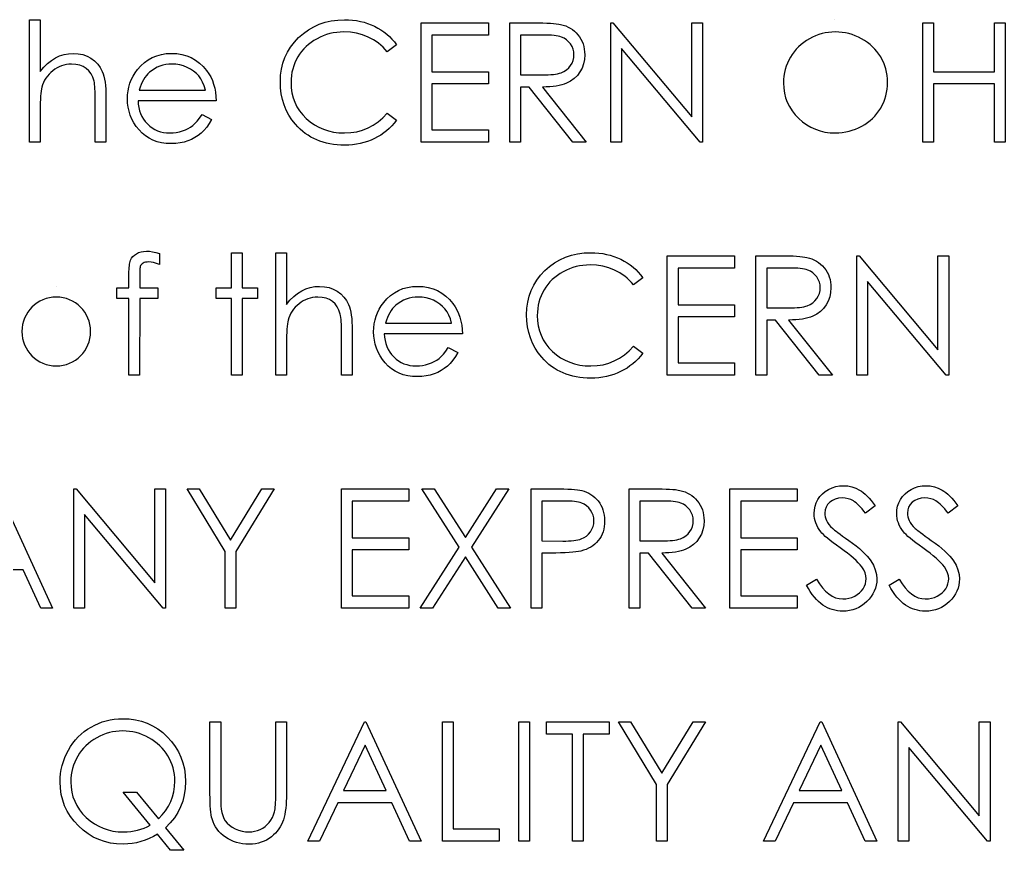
# Model space of a CAD drawing. Header units: millimetres. Extents: x -53 to 240, y 0 to 133.
# Drawn here: x 110.25 to 139.17, y 101.72 to 126.08 of the extents above; entities that cross this region are included whole.
import ezdxf

# ---------------------------------------------------------------- set-up
doc = ezdxf.new("R2010")
doc.units = ezdxf.units.MM

msp = doc.modelspace()

# ---------------------------------------------------------------- linework, layer by layer
at = {"color": 7, "linetype": 'Continuous'}
for p, q in [((134.165, 126.081), (134.165, 126.081)), ((111.327, 118.26), (111.327, 118.26))]:
    msp.add_line(p, q, dxfattribs=at)
at = {"color": 7, "linetype": 'Continuous', "flags": 128}
for points in [[(110.54, 126.081), (110.854, 126.081), (110.854, 126.081), (110.854, 124.566), (110.854, 124.566), (110.958, 124.69), (111.067, 124.797), (111.181, 124.888), (111.3, 124.962), (111.424, 125.019), (111.554, 125.061), (111.688, 125.085), (111.827, 125.094), (111.827, 125.094), (111.969, 125.084), (112.102, 125.058), (112.227, 125.012), (112.343, 124.949), (112.449, 124.871), (112.54, 124.78), (112.615, 124.676), (112.676, 124.561), (112.702, 124.495), (112.723, 124.421), (112.742, 124.339), (112.757, 124.248), (112.768, 124.148), (112.777, 124.04), (112.782, 123.923), (112.784, 123.797), (112.784, 123.797), (112.784, 122.491), (112.784, 122.491), (112.47, 122.491), (112.47, 122.491), (112.47, 123.694), (112.47, 123.694), (112.469, 123.799), (112.468, 123.894), (112.465, 123.98), (112.46, 124.058), (112.456, 124.126), (112.449, 124.185), (112.442, 124.235), (112.433, 124.276), (112.433, 124.276), (112.395, 124.394), (112.345, 124.496), (112.282, 124.582), (112.205, 124.653), (112.116, 124.709), (112.015, 124.748), (111.9, 124.772), (111.772, 124.779), (111.772, 124.779), (111.696, 124.777), (111.623, 124.768), (111.55, 124.752), (111.481, 124.731), (111.413, 124.703), (111.348, 124.67), (111.284, 124.63), (111.222, 124.585), (111.164, 124.534), (111.112, 124.481), (111.064, 124.425), (111.021, 124.366), (110.984, 124.305), (110.952, 124.24), (110.924, 124.172), (110.903, 124.102), (110.903, 124.102), (110.891, 124.051), (110.882, 123.99), (110.873, 123.919), (110.866, 123.838), (110.861, 123.747), (110.857, 123.646), (110.855, 123.536), (110.854, 123.416), (110.854, 123.416), (110.854, 122.491), (110.854, 122.491), (110.54, 122.491), (110.54, 122.491), (110.54, 126.081)], [(121.309, 125.349), (121.035, 125.138), (121.035, 125.138), (120.975, 125.208), (120.913, 125.273), (120.847, 125.334), (120.779, 125.391), (120.708, 125.443), (120.634, 125.49), (120.557, 125.534), (120.477, 125.573), (120.31, 125.638), (120.136, 125.685), (119.953, 125.713), (119.763, 125.722), (119.763, 125.722), (119.658, 125.719), (119.554, 125.709), (119.452, 125.694), (119.353, 125.672), (119.255, 125.644), (119.16, 125.61), (119.066, 125.57), (118.975, 125.523), (118.886, 125.471), (118.804, 125.415), (118.726, 125.355), (118.653, 125.291), (118.585, 125.222), (118.522, 125.149), (118.465, 125.071), (118.412, 124.99), (118.365, 124.905), (118.325, 124.817), (118.291, 124.728), (118.263, 124.634), (118.241, 124.539), (118.226, 124.441), (118.216, 124.341), (118.213, 124.237), (118.213, 124.237), (118.22, 124.083), (118.241, 123.935), (118.276, 123.793), (118.325, 123.658), (118.387, 123.529), (118.464, 123.407), (118.555, 123.292), (118.659, 123.183), (118.774, 123.084), (118.897, 122.998), (119.027, 122.926), (119.163, 122.866), (119.308, 122.82), (119.459, 122.787), (119.618, 122.767), (119.784, 122.76), (119.784, 122.76), (119.967, 122.769), (120.143, 122.797), (120.31, 122.842), (120.471, 122.906), (120.623, 122.988), (120.768, 123.088), (120.905, 123.207), (121.035, 123.344), (121.035, 123.344), (121.309, 123.135), (121.309, 123.135), (121.242, 123.05), (121.171, 122.97), (121.096, 122.895), (121.016, 122.825), (120.933, 122.759), (120.845, 122.698), (120.753, 122.643), (120.658, 122.593), (120.559, 122.548), (120.457, 122.509), (120.353, 122.476), (120.245, 122.449), (120.135, 122.428), (120.021, 122.413), (119.906, 122.404), (119.787, 122.401), (119.787, 122.401), (119.674, 122.403), (119.564, 122.411), (119.457, 122.423), (119.353, 122.44), (119.252, 122.461), (119.155, 122.487), (119.06, 122.518), (118.968, 122.554), (118.879, 122.595), (118.794, 122.64), (118.711, 122.691), (118.631, 122.745), (118.555, 122.805), (118.481, 122.87), (118.41, 122.939), (118.343, 123.013), (118.343, 123.013), (118.239, 123.146), (118.149, 123.285), (118.072, 123.431), (118.01, 123.584), (117.961, 123.743), (117.927, 123.909), (117.906, 124.082), (117.899, 124.261), (117.899, 124.261), (117.908, 124.45), (117.933, 124.631), (117.975, 124.804), (118.034, 124.969), (118.109, 125.127), (118.201, 125.278), (118.31, 125.42), (118.436, 125.556), (118.575, 125.679), (118.722, 125.786), (118.877, 125.875), (119.041, 125.95), (119.214, 126.007), (119.395, 126.048), (119.585, 126.072), (119.782, 126.081), (119.782, 126.081), (119.903, 126.078), (120.021, 126.069), (120.135, 126.053), (120.246, 126.032), (120.355, 126.006), (120.461, 125.972), (120.564, 125.933), (120.664, 125.888), (120.76, 125.837), (120.852, 125.782), (120.939, 125.722), (121.022, 125.657), (121.1, 125.587), (121.175, 125.513), (121.244, 125.433), (121.309, 125.349)], [(122.027, 125.991), (124.002, 125.991), (124.002, 125.991), (124.002, 125.632), (124.002, 125.632), (122.341, 125.632), (122.341, 125.632), (122.341, 124.555), (122.341, 124.555), (124.002, 124.555), (124.002, 124.555), (124.002, 124.196), (124.002, 124.196), (122.341, 124.196), (122.341, 124.196), (122.341, 122.85), (122.341, 122.85), (124.002, 122.85), (124.002, 122.85), (124.002, 122.491), (124.002, 122.491), (122.027, 122.491), (122.027, 122.491), (122.027, 125.991)], [(124.63, 125.991), (125.33, 125.991), (125.33, 125.991), (125.471, 125.99), (125.6, 125.988), (125.716, 125.984), (125.821, 125.979), (125.914, 125.972), (125.996, 125.964), (126.066, 125.955), (126.123, 125.943), (126.123, 125.943), (126.2, 125.923), (126.273, 125.897), (126.342, 125.866), (126.407, 125.83), (126.469, 125.789), (126.527, 125.743), (126.582, 125.692), (126.632, 125.635), (126.679, 125.575), (126.719, 125.51), (126.752, 125.443), (126.78, 125.372), (126.801, 125.298), (126.817, 125.22), (126.826, 125.139), (126.829, 125.055), (126.829, 125.055), (126.82, 124.915), (126.794, 124.785), (126.751, 124.663), (126.69, 124.549), (126.614, 124.447), (126.523, 124.358), (126.416, 124.282), (126.296, 124.22), (126.228, 124.194), (126.156, 124.171), (126.076, 124.152), (125.991, 124.136), (125.899, 124.123), (125.801, 124.114), (125.698, 124.108), (125.588, 124.106), (125.588, 124.106), (126.873, 122.491), (126.873, 122.491), (126.485, 122.491), (126.485, 122.491), (125.199, 124.106), (125.199, 124.106), (124.944, 124.106), (124.944, 124.106), (124.944, 122.491), (124.944, 122.491), (124.63, 122.491), (124.63, 122.491), (124.63, 125.991)], [(127.591, 122.491), (127.591, 125.991), (127.591, 125.991), (127.657, 125.991), (127.657, 125.991), (129.97, 123.236), (129.97, 123.236), (129.97, 125.991), (129.97, 125.991), (130.284, 125.991), (130.284, 125.991), (130.284, 122.491), (130.284, 122.491), (130.212, 122.491), (130.212, 122.491), (127.906, 125.239), (127.906, 125.239), (127.906, 122.491), (127.906, 122.491), (127.591, 122.491)], [(136.745, 125.991), (137.059, 125.991), (137.059, 125.991), (137.059, 124.555), (137.059, 124.555), (138.854, 124.555), (138.854, 124.555), (138.854, 125.991), (138.854, 125.991), (139.168, 125.991), (139.168, 125.991), (139.168, 122.491), (139.168, 122.491), (138.854, 122.491), (138.854, 122.491), (138.854, 124.196), (138.854, 124.196), (137.059, 124.196), (137.059, 124.196), (137.059, 122.491), (137.059, 122.491), (136.745, 122.491), (136.745, 122.491), (136.745, 125.991)], [(124.944, 125.632), (124.944, 124.465), (124.944, 124.465), (125.585, 124.46), (125.585, 124.46), (125.675, 124.461), (125.759, 124.465), (125.836, 124.47), (125.909, 124.477), (125.975, 124.486), (126.034, 124.497), (126.088, 124.51), (126.136, 124.526), (126.22, 124.563), (126.295, 124.61), (126.36, 124.668), (126.414, 124.735), (126.458, 124.809), (126.489, 124.887), (126.508, 124.969), (126.514, 125.056), (126.514, 125.056), (126.508, 125.14), (126.489, 125.22), (126.457, 125.297), (126.413, 125.369), (126.358, 125.435), (126.296, 125.49), (126.226, 125.536), (126.147, 125.571), (126.102, 125.585), (126.051, 125.598), (125.993, 125.608), (125.928, 125.617), (125.856, 125.624), (125.778, 125.628), (125.692, 125.631), (125.6, 125.632), (125.6, 125.632), (124.944, 125.632)], [(134.181, 125.722), (134.081, 125.719), (133.983, 125.709), (133.886, 125.694), (133.791, 125.672), (133.697, 125.643), (133.604, 125.609), (133.512, 125.568), (133.422, 125.521), (133.335, 125.469), (133.253, 125.413), (133.176, 125.352), (133.104, 125.286), (133.036, 125.217), (132.973, 125.143), (132.916, 125.065), (132.863, 124.982), (132.816, 124.897), (132.775, 124.808), (132.74, 124.717), (132.712, 124.624), (132.69, 124.528), (132.675, 124.43), (132.665, 124.33), (132.662, 124.227), (132.662, 124.227), (132.669, 124.076), (132.69, 123.93), (132.724, 123.792), (132.773, 123.658), (132.836, 123.531), (132.912, 123.409), (133.003, 123.294), (133.107, 123.185), (133.221, 123.086), (133.341, 122.999), (133.467, 122.926), (133.598, 122.867), (133.735, 122.82), (133.878, 122.787), (134.026, 122.767), (134.181, 122.76), (134.181, 122.76), (134.284, 122.763), (134.386, 122.772), (134.486, 122.788), (134.584, 122.809), (134.68, 122.837), (134.774, 122.87), (134.866, 122.91), (134.957, 122.955), (135.044, 123.006), (135.126, 123.062), (135.202, 123.122), (135.274, 123.186), (135.342, 123.255), (135.404, 123.329), (135.461, 123.407), (135.513, 123.489), (135.56, 123.576), (135.601, 123.664), (135.635, 123.754), (135.663, 123.848), (135.685, 123.943), (135.701, 124.04), (135.71, 124.141), (135.713, 124.243), (135.713, 124.243), (135.71, 124.345), (135.701, 124.444), (135.685, 124.541), (135.663, 124.636), (135.635, 124.728), (135.601, 124.817), (135.56, 124.904), (135.513, 124.988), (135.461, 125.07), (135.403, 125.147), (135.34, 125.22), (135.273, 125.288), (135.2, 125.353), (135.121, 125.413), (135.039, 125.469), (134.95, 125.521), (134.859, 125.568), (134.766, 125.609), (134.672, 125.643), (134.577, 125.672), (134.479, 125.694), (134.381, 125.709), (134.282, 125.719), (134.181, 125.722)], [(115.601, 123.299), (115.88, 123.152), (115.88, 123.152), (115.811, 123.035), (115.738, 122.93), (115.659, 122.836), (115.575, 122.755), (115.486, 122.684), (115.392, 122.622), (115.292, 122.569), (115.186, 122.525), (115.075, 122.49), (114.956, 122.466), (114.831, 122.451), (114.698, 122.446), (114.698, 122.446), (114.551, 122.452), (114.412, 122.471), (114.282, 122.503), (114.159, 122.547), (114.046, 122.604), (113.94, 122.673), (113.842, 122.755), (113.753, 122.85), (113.673, 122.952), (113.603, 123.058), (113.545, 123.168), (113.497, 123.28), (113.46, 123.396), (113.433, 123.515), (113.418, 123.637), (113.412, 123.763), (113.412, 123.763), (113.417, 123.881), (113.43, 123.996), (113.453, 124.107), (113.486, 124.216), (113.527, 124.321), (113.577, 124.423), (113.638, 124.521), (113.706, 124.617), (113.706, 124.617), (113.804, 124.728), (113.909, 124.826), (114.022, 124.907), (114.143, 124.974), (114.272, 125.026), (114.409, 125.064), (114.553, 125.086), (114.706, 125.094), (114.706, 125.094), (114.863, 125.086), (115.013, 125.062), (115.154, 125.023), (115.286, 124.968), (115.411, 124.897), (115.527, 124.81), (115.636, 124.708), (115.736, 124.59), (115.736, 124.59), (115.801, 124.498), (115.856, 124.402), (115.904, 124.298), (115.942, 124.19), (115.973, 124.077), (115.996, 123.958), (116.009, 123.833), (116.014, 123.703), (116.014, 123.703), (113.726, 123.703), (113.726, 123.703), (113.732, 123.602), (113.746, 123.505), (113.769, 123.413), (113.8, 123.326), (113.838, 123.244), (113.884, 123.166), (113.938, 123.093), (114.001, 123.025), (114.07, 122.963), (114.142, 122.909), (114.218, 122.863), (114.299, 122.826), (114.383, 122.797), (114.471, 122.777), (114.563, 122.764), (114.659, 122.76), (114.659, 122.76), (114.753, 122.764), (114.845, 122.775), (114.936, 122.794), (115.026, 122.82), (115.112, 122.852), (115.191, 122.89), (115.264, 122.932), (115.329, 122.979), (115.393, 123.036), (115.46, 123.109), (115.529, 123.196), (115.601, 123.299)], [(115.7, 124.017), (115.663, 124.141), (115.618, 124.251), (115.565, 124.349), (115.505, 124.433), (115.436, 124.507), (115.356, 124.574), (115.266, 124.633), (115.166, 124.684), (115.06, 124.726), (114.949, 124.756), (114.837, 124.774), (114.722, 124.779), (114.722, 124.779), (114.628, 124.776), (114.537, 124.765), (114.45, 124.746), (114.366, 124.72), (114.285, 124.685), (114.208, 124.645), (114.134, 124.596), (114.063, 124.54), (114.063, 124.54), (114.014, 124.493), (113.969, 124.441), (113.926, 124.385), (113.887, 124.322), (113.85, 124.254), (113.816, 124.18), (113.786, 124.101), (113.759, 124.017), (113.759, 124.017), (115.7, 124.017)], [(114.354, 119.226), (114.354, 118.9), (114.354, 118.9), (114.264, 118.934), (114.182, 118.959), (114.105, 118.973), (114.036, 118.978), (114.036, 118.978), (113.989, 118.975), (113.945, 118.968), (113.907, 118.956), (113.872, 118.938), (113.842, 118.917), (113.819, 118.895), (113.801, 118.872), (113.79, 118.846), (113.786, 118.831), (113.783, 118.81), (113.779, 118.783), (113.777, 118.752), (113.775, 118.714), (113.774, 118.672), (113.773, 118.623), (113.773, 118.57), (113.773, 118.57), (113.773, 118.215), (113.773, 118.215), (114.309, 118.215), (114.309, 118.215), (114.309, 117.901), (114.309, 117.901), (113.772, 117.901), (113.772, 117.901), (113.771, 115.658), (113.771, 115.658), (113.457, 115.658), (113.457, 115.658), (113.457, 117.901), (113.457, 117.901), (113.098, 117.901), (113.098, 117.901), (113.098, 118.215), (113.098, 118.215), (113.457, 118.215), (113.457, 118.215), (113.457, 118.624), (113.457, 118.624), (113.457, 118.692), (113.46, 118.754), (113.464, 118.812), (113.469, 118.865), (113.476, 118.912), (113.486, 118.955), (113.495, 118.993), (113.507, 119.025), (113.537, 119.083), (113.575, 119.134), (113.622, 119.179), (113.678, 119.219), (113.742, 119.251), (113.812, 119.274), (113.889, 119.287), (113.971, 119.292), (113.971, 119.292), (114.056, 119.288), (114.147, 119.276), (114.247, 119.255), (114.354, 119.226)], [(116.463, 119.247), (116.777, 119.247), (116.777, 119.247), (116.777, 118.215), (116.777, 118.215), (117.226, 118.215), (117.226, 118.215), (117.226, 117.901), (117.226, 117.901), (116.777, 117.901), (116.777, 117.901), (116.777, 115.658), (116.777, 115.658), (116.463, 115.658), (116.463, 115.658), (116.463, 117.901), (116.463, 117.901), (116.014, 117.901), (116.014, 117.901), (116.014, 118.215), (116.014, 118.215), (116.463, 118.215), (116.463, 118.215), (116.463, 119.247)], [(117.764, 119.247), (118.079, 119.247), (118.079, 119.247), (118.079, 117.732), (118.079, 117.732), (118.182, 117.856), (118.292, 117.964), (118.405, 118.055), (118.525, 118.128), (118.649, 118.186), (118.778, 118.227), (118.912, 118.252), (119.052, 118.26), (119.052, 118.26), (119.193, 118.251), (119.327, 118.224), (119.451, 118.179), (119.568, 118.116), (119.673, 118.037), (119.764, 117.947), (119.84, 117.843), (119.901, 117.727), (119.926, 117.662), (119.948, 117.588), (119.966, 117.506), (119.981, 117.415), (119.993, 117.314), (120.001, 117.206), (120.007, 117.089), (120.008, 116.964), (120.008, 116.964), (120.008, 115.658), (120.008, 115.658), (119.694, 115.658), (119.694, 115.658), (119.694, 116.861), (119.694, 116.861), (119.693, 116.965), (119.692, 117.061), (119.689, 117.147), (119.685, 117.225), (119.68, 117.293), (119.674, 117.352), (119.666, 117.402), (119.658, 117.443), (119.658, 117.443), (119.62, 117.56), (119.569, 117.663), (119.506, 117.749), (119.43, 117.82), (119.341, 117.875), (119.239, 117.915), (119.124, 117.938), (118.996, 117.946), (118.996, 117.946), (118.921, 117.943), (118.847, 117.934), (118.775, 117.919), (118.705, 117.898), (118.637, 117.87), (118.572, 117.837), (118.508, 117.797), (118.447, 117.751), (118.388, 117.701), (118.336, 117.648), (118.288, 117.592), (118.245, 117.533), (118.208, 117.471), (118.176, 117.407), (118.149, 117.339), (118.127, 117.269), (118.127, 117.269), (118.116, 117.218), (118.106, 117.157), (118.098, 117.086), (118.091, 117.004), (118.086, 116.914), (118.081, 116.813), (118.079, 116.703), (118.079, 116.582), (118.079, 116.582), (118.079, 115.658), (118.079, 115.658), (117.764, 115.658), (117.764, 115.658), (117.764, 119.247)], [(128.534, 118.515), (128.259, 118.305), (128.259, 118.305), (128.199, 118.374), (128.137, 118.44), (128.072, 118.501), (128.004, 118.557), (127.932, 118.609), (127.859, 118.657), (127.781, 118.701), (127.701, 118.74), (127.535, 118.805), (127.36, 118.851), (127.178, 118.879), (126.987, 118.888), (126.987, 118.888), (126.882, 118.886), (126.778, 118.876), (126.676, 118.86), (126.578, 118.839), (126.479, 118.811), (126.384, 118.777), (126.291, 118.736), (126.199, 118.69), (126.111, 118.638), (126.028, 118.582), (125.95, 118.522), (125.877, 118.457), (125.809, 118.389), (125.747, 118.316), (125.689, 118.238), (125.637, 118.156), (125.59, 118.072), (125.55, 117.984), (125.515, 117.894), (125.487, 117.801), (125.466, 117.706), (125.45, 117.608), (125.44, 117.507), (125.438, 117.404), (125.438, 117.404), (125.445, 117.249), (125.466, 117.101), (125.5, 116.96), (125.549, 116.825), (125.611, 116.696), (125.689, 116.574), (125.779, 116.458), (125.883, 116.35), (125.998, 116.251), (126.121, 116.165), (126.251, 116.092), (126.388, 116.033), (126.532, 115.986), (126.683, 115.954), (126.843, 115.933), (127.009, 115.927), (127.009, 115.927), (127.192, 115.936), (127.367, 115.963), (127.535, 116.009), (127.695, 116.073), (127.847, 116.155), (127.992, 116.255), (128.129, 116.373), (128.259, 116.51), (128.259, 116.51), (128.534, 116.302), (128.534, 116.302), (128.466, 116.217), (128.395, 116.137), (128.32, 116.061), (128.241, 115.991), (128.157, 115.925), (128.07, 115.865), (127.978, 115.81), (127.882, 115.759), (127.784, 115.714), (127.682, 115.676), (127.577, 115.643), (127.469, 115.616), (127.359, 115.595), (127.246, 115.58), (127.13, 115.571), (127.011, 115.568), (127.011, 115.568), (126.898, 115.57), (126.788, 115.578), (126.681, 115.59), (126.578, 115.606), (126.477, 115.627), (126.379, 115.654), (126.285, 115.685), (126.193, 115.721), (126.104, 115.761), (126.018, 115.807), (125.935, 115.857), (125.855, 115.912), (125.779, 115.972), (125.705, 116.036), (125.635, 116.106), (125.567, 116.18), (125.567, 116.18), (125.464, 116.312), (125.373, 116.452), (125.297, 116.598), (125.234, 116.751), (125.186, 116.91), (125.152, 117.076), (125.13, 117.248), (125.123, 117.428), (125.123, 117.428), (125.132, 117.617), (125.157, 117.797), (125.199, 117.971), (125.258, 118.136), (125.333, 118.294), (125.426, 118.445), (125.534, 118.587), (125.661, 118.722), (125.799, 118.846), (125.946, 118.952), (126.102, 119.042), (126.266, 119.116), (126.438, 119.174), (126.619, 119.214), (126.809, 119.239), (127.007, 119.247), (127.007, 119.247), (127.127, 119.245), (127.245, 119.235), (127.359, 119.22), (127.471, 119.199), (127.579, 119.172), (127.685, 119.139), (127.788, 119.099), (127.888, 119.055), (127.984, 119.004), (128.076, 118.949), (128.164, 118.888), (128.246, 118.824), (128.325, 118.754), (128.399, 118.679), (128.469, 118.6), (128.534, 118.515)], [(129.252, 119.158), (131.226, 119.158), (131.226, 119.158), (131.226, 118.799), (131.226, 118.799), (129.566, 118.799), (129.566, 118.799), (129.566, 117.722), (129.566, 117.722), (131.226, 117.722), (131.226, 117.722), (131.226, 117.363), (131.226, 117.363), (129.566, 117.363), (129.566, 117.363), (129.566, 116.017), (129.566, 116.017), (131.226, 116.017), (131.226, 116.017), (131.226, 115.658), (131.226, 115.658), (129.252, 115.658), (129.252, 115.658), (129.252, 119.158)], [(131.854, 119.158), (132.555, 119.158), (132.555, 119.158), (132.695, 119.157), (132.824, 119.155), (132.94, 119.151), (133.045, 119.146), (133.139, 119.139), (133.22, 119.131), (133.29, 119.121), (133.348, 119.11), (133.348, 119.11), (133.424, 119.09), (133.497, 119.064), (133.566, 119.033), (133.632, 118.997), (133.693, 118.956), (133.751, 118.909), (133.806, 118.858), (133.857, 118.801), (133.903, 118.741), (133.943, 118.677), (133.977, 118.609), (134.004, 118.539), (134.026, 118.464), (134.041, 118.387), (134.05, 118.306), (134.053, 118.222), (134.053, 118.222), (134.045, 118.082), (134.019, 117.952), (133.975, 117.83), (133.915, 117.716), (133.838, 117.614), (133.747, 117.525), (133.641, 117.449), (133.52, 117.387), (133.453, 117.361), (133.38, 117.338), (133.301, 117.319), (133.215, 117.302), (133.123, 117.29), (133.026, 117.281), (132.922, 117.275), (132.812, 117.273), (132.812, 117.273), (134.098, 115.658), (134.098, 115.658), (133.709, 115.658), (133.709, 115.658), (132.424, 117.273), (132.424, 117.273), (132.168, 117.273), (132.168, 117.273), (132.168, 115.658), (132.168, 115.658), (131.854, 115.658), (131.854, 115.658), (131.854, 119.158)], [(134.816, 115.658), (134.816, 119.158), (134.816, 119.158), (134.882, 119.158), (134.882, 119.158), (137.194, 116.403), (137.194, 116.403), (137.194, 119.158), (137.194, 119.158), (137.508, 119.158), (137.508, 119.158), (137.508, 115.658), (137.508, 115.658), (137.437, 115.658), (137.437, 115.658), (135.13, 118.406), (135.13, 118.406), (135.13, 115.658), (135.13, 115.658), (134.816, 115.658)], [(132.168, 118.799), (132.168, 117.632), (132.168, 117.632), (132.809, 117.627), (132.809, 117.627), (132.899, 117.628), (132.983, 117.631), (133.061, 117.636), (133.133, 117.643), (133.199, 117.652), (133.259, 117.664), (133.313, 117.677), (133.36, 117.692), (133.444, 117.73), (133.519, 117.777), (133.584, 117.835), (133.639, 117.901), (133.683, 117.976), (133.714, 118.053), (133.733, 118.136), (133.739, 118.222), (133.739, 118.222), (133.733, 118.306), (133.714, 118.387), (133.681, 118.464), (133.637, 118.536), (133.582, 118.602), (133.52, 118.657), (133.45, 118.703), (133.371, 118.738), (133.327, 118.752), (133.275, 118.764), (133.217, 118.775), (133.153, 118.783), (133.08, 118.79), (133.002, 118.795), (132.916, 118.798), (132.825, 118.799), (132.825, 118.799), (132.168, 118.799)], [(122.825, 116.465), (123.104, 116.319), (123.104, 116.319), (123.036, 116.202), (122.962, 116.097), (122.883, 116.003), (122.799, 115.921), (122.71, 115.85), (122.616, 115.789), (122.516, 115.735), (122.411, 115.691), (122.299, 115.657), (122.181, 115.632), (122.055, 115.618), (121.923, 115.613), (121.923, 115.613), (121.776, 115.619), (121.637, 115.638), (121.506, 115.67), (121.384, 115.714), (121.27, 115.771), (121.164, 115.84), (121.066, 115.922), (120.977, 116.017), (120.897, 116.119), (120.828, 116.225), (120.769, 116.334), (120.722, 116.447), (120.684, 116.563), (120.657, 116.681), (120.642, 116.804), (120.636, 116.929), (120.636, 116.929), (120.641, 117.047), (120.655, 117.162), (120.678, 117.274), (120.71, 117.382), (120.751, 117.488), (120.802, 117.589), (120.862, 117.688), (120.931, 117.783), (120.931, 117.783), (121.028, 117.895), (121.133, 117.992), (121.246, 118.074), (121.368, 118.141), (121.497, 118.193), (121.633, 118.231), (121.778, 118.252), (121.931, 118.26), (121.931, 118.26), (122.088, 118.252), (122.237, 118.229), (122.378, 118.189), (122.51, 118.135), (122.635, 118.064), (122.752, 117.977), (122.86, 117.875), (122.96, 117.757), (122.96, 117.757), (123.025, 117.665), (123.08, 117.568), (123.128, 117.465), (123.167, 117.357), (123.197, 117.244), (123.22, 117.124), (123.233, 117), (123.239, 116.869), (123.239, 116.869), (120.95, 116.869), (120.95, 116.869), (120.957, 116.768), (120.971, 116.671), (120.993, 116.58), (121.024, 116.493), (121.062, 116.411), (121.108, 116.333), (121.163, 116.26), (121.225, 116.191), (121.294, 116.129), (121.366, 116.076), (121.443, 116.03), (121.523, 115.993), (121.607, 115.964), (121.696, 115.944), (121.788, 115.931), (121.884, 115.927), (121.884, 115.927), (121.978, 115.93), (122.069, 115.942), (122.161, 115.961), (122.25, 115.986), (122.336, 116.019), (122.416, 116.057), (122.488, 116.099), (122.554, 116.146), (122.618, 116.202), (122.684, 116.275), (122.754, 116.362), (122.825, 116.465)], [(122.925, 117.183), (122.888, 117.307), (122.842, 117.418), (122.789, 117.516), (122.729, 117.6), (122.66, 117.674), (122.58, 117.741), (122.491, 117.8), (122.39, 117.851), (122.284, 117.893), (122.174, 117.922), (122.062, 117.94), (121.947, 117.946), (121.947, 117.946), (121.853, 117.943), (121.762, 117.931), (121.674, 117.912), (121.591, 117.887), (121.509, 117.852), (121.432, 117.811), (121.358, 117.762), (121.288, 117.706), (121.288, 117.706), (121.239, 117.66), (121.193, 117.608), (121.15, 117.551), (121.111, 117.489), (121.074, 117.42), (121.041, 117.347), (121.011, 117.268), (120.983, 117.183), (120.983, 117.183), (122.925, 117.183)], [(109.598, 112.324), (111.213, 108.824), (111.213, 108.824), (110.872, 108.824), (110.872, 108.824), (110.354, 109.946), (110.354, 109.946), (108.768, 109.946), (108.768, 109.946), (108.236, 108.824), (108.236, 108.824), (107.893, 108.824), (107.893, 108.824), (109.553, 112.324), (109.553, 112.324), (109.598, 112.324)], [(111.841, 108.824), (111.841, 112.324), (111.841, 112.324), (111.907, 112.324), (111.907, 112.324), (114.22, 109.57), (114.22, 109.57), (114.22, 112.324), (114.22, 112.324), (114.534, 112.324), (114.534, 112.324), (114.534, 108.824), (114.534, 108.824), (114.462, 108.824), (114.462, 108.824), (112.156, 111.573), (112.156, 111.573), (112.156, 108.824), (112.156, 108.824), (111.841, 108.824)], [(115.162, 112.324), (115.522, 112.324), (115.522, 112.324), (116.441, 110.82), (116.441, 110.82), (117.36, 112.324), (117.36, 112.324), (117.72, 112.324), (117.72, 112.324), (116.598, 110.488), (116.598, 110.488), (116.598, 108.824), (116.598, 108.824), (116.284, 108.824), (116.284, 108.824), (116.284, 110.488), (116.284, 110.488), (115.162, 112.324)], [(119.694, 112.324), (121.668, 112.324), (121.668, 112.324), (121.668, 111.965), (121.668, 111.965), (120.008, 111.965), (120.008, 111.965), (120.008, 110.888), (120.008, 110.888), (121.668, 110.888), (121.668, 110.888), (121.668, 110.529), (121.668, 110.529), (120.008, 110.529), (120.008, 110.529), (120.008, 109.183), (120.008, 109.183), (121.668, 109.183), (121.668, 109.183), (121.668, 108.824), (121.668, 108.824), (119.694, 108.824), (119.694, 108.824), (119.694, 112.324)], [(122.05, 112.324), (122.412, 112.324), (122.412, 112.324), (123.329, 110.893), (123.329, 110.893), (124.245, 112.324), (124.245, 112.324), (124.607, 112.324), (124.607, 112.324), (123.51, 110.609), (123.51, 110.609), (124.652, 108.824), (124.652, 108.824), (124.29, 108.824), (124.29, 108.824), (123.329, 110.326), (123.329, 110.326), (122.367, 108.824), (122.367, 108.824), (122.005, 108.824), (122.005, 108.824), (123.148, 110.609), (123.148, 110.609), (122.05, 112.324)], [(125.258, 112.324), (125.944, 112.324), (125.944, 112.324), (126.086, 112.324), (126.216, 112.321), (126.334, 112.317), (126.439, 112.311), (126.533, 112.304), (126.615, 112.295), (126.684, 112.284), (126.742, 112.272), (126.742, 112.272), (126.814, 112.251), (126.883, 112.225), (126.948, 112.194), (127.01, 112.158), (127.068, 112.117), (127.124, 112.072), (127.176, 112.021), (127.224, 111.966), (127.268, 111.906), (127.306, 111.843), (127.338, 111.776), (127.365, 111.706), (127.385, 111.631), (127.4, 111.553), (127.409, 111.471), (127.412, 111.385), (127.412, 111.385), (127.409, 111.299), (127.4, 111.217), (127.386, 111.139), (127.366, 111.064), (127.339, 110.994), (127.307, 110.927), (127.27, 110.864), (127.226, 110.805), (127.178, 110.75), (127.124, 110.7), (127.067, 110.654), (127.005, 110.614), (126.939, 110.578), (126.868, 110.546), (126.793, 110.52), (126.714, 110.497), (126.714, 110.497), (126.648, 110.484), (126.568, 110.472), (126.477, 110.462), (126.371, 110.454), (126.254, 110.448), (126.123, 110.443), (125.98, 110.44), (125.822, 110.44), (125.822, 110.44), (125.572, 110.44), (125.572, 110.44), (125.572, 108.824), (125.572, 108.824), (125.258, 108.824), (125.258, 108.824), (125.258, 112.324)], [(128.13, 112.324), (128.83, 112.324), (128.83, 112.324), (128.971, 112.324), (129.1, 112.321), (129.216, 112.317), (129.321, 112.312), (129.414, 112.305), (129.496, 112.298), (129.566, 112.288), (129.623, 112.277), (129.623, 112.277), (129.7, 112.256), (129.773, 112.23), (129.842, 112.2), (129.907, 112.164), (129.969, 112.122), (130.027, 112.076), (130.082, 112.025), (130.132, 111.968), (130.179, 111.908), (130.219, 111.843), (130.252, 111.776), (130.28, 111.705), (130.301, 111.631), (130.317, 111.554), (130.326, 111.472), (130.329, 111.388), (130.329, 111.388), (130.32, 111.249), (130.294, 111.118), (130.251, 110.996), (130.19, 110.883), (130.114, 110.78), (130.023, 110.691), (129.916, 110.616), (129.796, 110.553), (129.728, 110.527), (129.656, 110.504), (129.576, 110.485), (129.491, 110.469), (129.399, 110.457), (129.301, 110.447), (129.198, 110.442), (129.088, 110.44), (129.088, 110.44), (130.373, 108.824), (130.373, 108.824), (129.985, 108.824), (129.985, 108.824), (128.699, 110.44), (128.699, 110.44), (128.444, 110.44), (128.444, 110.44), (128.444, 108.824), (128.444, 108.824), (128.13, 108.824), (128.13, 108.824), (128.13, 112.324)], [(131.091, 112.324), (133.066, 112.324), (133.066, 112.324), (133.066, 111.965), (133.066, 111.965), (131.406, 111.965), (131.406, 111.965), (131.406, 110.888), (131.406, 110.888), (133.066, 110.888), (133.066, 110.888), (133.066, 110.529), (133.066, 110.529), (131.406, 110.529), (131.406, 110.529), (131.406, 109.183), (131.406, 109.183), (133.066, 109.183), (133.066, 109.183), (133.066, 108.824), (133.066, 108.824), (131.091, 108.824), (131.091, 108.824), (131.091, 112.324)], [(133.335, 109.499), (133.631, 109.677), (133.631, 109.677), (133.716, 109.54), (133.803, 109.422), (133.894, 109.321), (133.989, 109.239), (134.087, 109.176), (134.188, 109.13), (134.292, 109.103), (134.399, 109.094), (134.399, 109.094), (134.491, 109.098), (134.58, 109.114), (134.666, 109.139), (134.75, 109.175), (134.827, 109.219), (134.894, 109.271), (134.952, 109.329), (134.999, 109.394), (135.037, 109.464), (135.064, 109.537), (135.079, 109.61), (135.085, 109.687), (135.085, 109.687), (135.077, 109.774), (135.053, 109.861), (135.014, 109.945), (134.959, 110.03), (134.959, 110.03), (134.912, 110.09), (134.856, 110.152), (134.79, 110.217), (134.716, 110.286), (134.632, 110.357), (134.54, 110.431), (134.439, 110.508), (134.328, 110.588), (134.328, 110.588), (134.218, 110.668), (134.12, 110.742), (134.032, 110.81), (133.955, 110.872), (133.888, 110.929), (133.833, 110.98), (133.789, 111.025), (133.755, 111.064), (133.755, 111.064), (133.709, 111.127), (133.669, 111.19), (133.636, 111.254), (133.608, 111.321), (133.587, 111.388), (133.571, 111.456), (133.562, 111.526), (133.559, 111.597), (133.559, 111.597), (133.566, 111.708), (133.587, 111.815), (133.622, 111.916), (133.67, 112.012), (133.732, 112.1), (133.804, 112.179), (133.888, 112.247), (133.983, 112.306), (134.086, 112.353), (134.194, 112.387), (134.305, 112.407), (134.422, 112.414), (134.422, 112.414), (134.545, 112.406), (134.665, 112.382), (134.78, 112.343), (134.891, 112.287), (134.947, 112.252), (135.002, 112.211), (135.059, 112.162), (135.117, 112.108), (135.175, 112.046), (135.234, 111.978), (135.294, 111.903), (135.354, 111.822), (135.354, 111.822), (135.07, 111.606), (135.07, 111.606), (135.018, 111.672), (134.969, 111.732), (134.921, 111.786), (134.875, 111.834), (134.831, 111.876), (134.789, 111.912), (134.748, 111.943), (134.711, 111.967), (134.635, 112.006), (134.556, 112.033), (134.473, 112.049), (134.387, 112.055), (134.387, 112.055), (134.279, 112.047), (134.181, 112.023), (134.094, 111.983), (134.017, 111.927), (133.954, 111.859), (133.909, 111.784), (133.883, 111.702), (133.873, 111.612), (133.873, 111.612), (133.876, 111.556), (133.886, 111.5), (133.901, 111.446), (133.923, 111.392), (133.953, 111.337), (133.993, 111.28), (134.043, 111.221), (134.104, 111.16), (134.104, 111.16), (134.127, 111.139), (134.16, 111.113), (134.204, 111.08), (134.258, 111.039), (134.321, 110.992), (134.396, 110.939), (134.48, 110.879), (134.575, 110.811), (134.575, 110.811), (134.688, 110.728), (134.793, 110.647), (134.887, 110.569), (134.973, 110.492), (135.049, 110.419), (135.117, 110.347), (135.175, 110.278), (135.223, 110.21), (135.3, 110.079), (135.355, 109.947), (135.388, 109.814), (135.399, 109.682), (135.399, 109.682), (135.395, 109.588), (135.381, 109.497), (135.358, 109.409), (135.326, 109.324), (135.286, 109.242), (135.235, 109.164), (135.176, 109.089), (135.107, 109.016), (135.032, 108.951), (134.954, 108.893), (134.871, 108.845), (134.785, 108.805), (134.694, 108.775), (134.6, 108.752), (134.502, 108.739), (134.399, 108.735), (134.399, 108.735), (134.32, 108.737), (134.242, 108.746), (134.167, 108.759), (134.093, 108.779), (134.021, 108.803), (133.951, 108.833), (133.883, 108.869), (133.817, 108.911), (133.752, 108.958), (133.689, 109.014), (133.627, 109.076), (133.566, 109.146), (133.506, 109.223), (133.448, 109.308), (133.391, 109.4), (133.335, 109.499)], [(135.758, 109.499), (136.054, 109.677), (136.054, 109.677), (136.139, 109.54), (136.226, 109.422), (136.318, 109.321), (136.412, 109.239), (136.51, 109.176), (136.611, 109.13), (136.715, 109.103), (136.822, 109.094), (136.822, 109.094), (136.914, 109.098), (137.003, 109.114), (137.09, 109.139), (137.173, 109.175), (137.25, 109.219), (137.317, 109.271), (137.375, 109.329), (137.423, 109.394), (137.46, 109.464), (137.487, 109.537), (137.502, 109.61), (137.508, 109.687), (137.508, 109.687), (137.5, 109.774), (137.477, 109.861), (137.437, 109.945), (137.383, 110.03), (137.383, 110.03), (137.335, 110.09), (137.279, 110.152), (137.213, 110.217), (137.139, 110.286), (137.055, 110.357), (136.963, 110.431), (136.862, 110.508), (136.752, 110.588), (136.752, 110.588), (136.641, 110.668), (136.543, 110.742), (136.455, 110.81), (136.378, 110.872), (136.311, 110.929), (136.256, 110.98), (136.212, 111.025), (136.178, 111.064), (136.178, 111.064), (136.132, 111.127), (136.093, 111.19), (136.059, 111.254), (136.032, 111.321), (136.01, 111.388), (135.994, 111.456), (135.985, 111.526), (135.982, 111.597), (135.982, 111.597), (135.989, 111.708), (136.01, 111.815), (136.045, 111.916), (136.093, 112.012), (136.155, 112.1), (136.227, 112.179), (136.311, 112.247), (136.406, 112.306), (136.509, 112.353), (136.617, 112.387), (136.728, 112.407), (136.845, 112.414), (136.845, 112.414), (136.968, 112.406), (137.088, 112.382), (137.203, 112.343), (137.315, 112.287), (137.37, 112.252), (137.425, 112.211), (137.482, 112.162), (137.54, 112.108), (137.598, 112.046), (137.657, 111.978), (137.717, 111.903), (137.777, 111.822), (137.777, 111.822), (137.493, 111.606), (137.493, 111.606), (137.441, 111.672), (137.392, 111.732), (137.344, 111.786), (137.298, 111.834), (137.254, 111.876), (137.212, 111.912), (137.172, 111.943), (137.134, 111.967), (137.058, 112.006), (136.979, 112.033), (136.896, 112.049), (136.81, 112.055), (136.81, 112.055), (136.702, 112.047), (136.604, 112.023), (136.517, 111.983), (136.44, 111.927), (136.377, 111.859), (136.332, 111.784), (136.306, 111.702), (136.297, 111.612), (136.297, 111.612), (136.299, 111.556), (136.309, 111.5), (136.324, 111.446), (136.346, 111.392), (136.376, 111.337), (136.416, 111.28), (136.466, 111.221), (136.527, 111.16), (136.527, 111.16), (136.55, 111.139), (136.583, 111.113), (136.627, 111.08), (136.681, 111.039), (136.745, 110.992), (136.819, 110.939), (136.903, 110.879), (136.998, 110.811), (136.998, 110.811), (137.111, 110.728), (137.216, 110.647), (137.31, 110.569), (137.396, 110.492), (137.472, 110.419), (137.54, 110.347), (137.598, 110.278), (137.646, 110.21), (137.723, 110.079), (137.778, 109.947), (137.811, 109.814), (137.822, 109.682), (137.822, 109.682), (137.818, 109.588), (137.804, 109.497), (137.782, 109.409), (137.749, 109.324), (137.709, 109.242), (137.658, 109.164), (137.599, 109.089), (137.531, 109.016), (137.455, 108.951), (137.377, 108.893), (137.294, 108.845), (137.208, 108.805), (137.118, 108.775), (137.023, 108.752), (136.925, 108.739), (136.822, 108.735), (136.822, 108.735), (136.743, 108.737), (136.665, 108.746), (136.59, 108.759), (136.516, 108.779), (136.444, 108.803), (136.374, 108.833), (136.306, 108.869), (136.24, 108.911), (136.175, 108.958), (136.112, 109.014), (136.05, 109.076), (135.989, 109.146), (135.929, 109.223), (135.871, 109.308), (135.814, 109.4), (135.758, 109.499)], [(125.572, 111.965), (125.572, 110.799), (125.572, 110.799), (126.185, 110.791), (126.185, 110.791), (126.275, 110.792), (126.358, 110.795), (126.435, 110.8), (126.507, 110.807), (126.571, 110.816), (126.63, 110.827), (126.682, 110.84), (126.728, 110.855), (126.81, 110.892), (126.883, 110.939), (126.945, 110.996), (126.999, 111.063), (127.042, 111.137), (127.073, 111.215), (127.092, 111.298), (127.098, 111.384), (127.098, 111.384), (127.092, 111.468), (127.073, 111.55), (127.042, 111.627), (126.999, 111.7), (126.946, 111.767), (126.885, 111.823), (126.816, 111.869), (126.74, 111.904), (126.696, 111.918), (126.646, 111.931), (126.59, 111.941), (126.527, 111.95), (126.458, 111.957), (126.383, 111.962), (126.301, 111.965), (126.212, 111.965), (126.212, 111.965), (125.572, 111.965)], [(128.444, 111.965), (128.444, 110.799), (128.444, 110.799), (129.085, 110.794), (129.085, 110.794), (129.175, 110.794), (129.259, 110.798), (129.336, 110.803), (129.409, 110.81), (129.475, 110.819), (129.534, 110.83), (129.588, 110.844), (129.636, 110.859), (129.72, 110.897), (129.795, 110.944), (129.86, 111.001), (129.914, 111.068), (129.958, 111.142), (129.989, 111.22), (130.008, 111.303), (130.014, 111.389), (130.014, 111.389), (130.008, 111.473), (129.989, 111.554), (129.957, 111.63), (129.913, 111.702), (129.858, 111.768), (129.796, 111.824), (129.726, 111.869), (129.647, 111.904), (129.602, 111.918), (129.551, 111.931), (129.493, 111.941), (129.428, 111.95), (129.356, 111.957), (129.278, 111.962), (129.192, 111.965), (129.1, 111.965), (129.1, 111.965), (128.444, 111.965)], [(114.534, 102.381), (115.072, 101.722), (115.072, 101.722), (114.68, 101.722), (114.68, 101.722), (114.292, 102.197), (114.292, 102.197), (114.174, 102.128), (114.054, 102.067), (113.931, 102.017), (113.807, 101.976), (113.68, 101.943), (113.551, 101.919), (113.42, 101.906), (113.287, 101.901), (113.287, 101.901), (113.096, 101.91), (112.913, 101.935), (112.737, 101.976), (112.57, 102.034), (112.409, 102.109), (112.256, 102.201), (112.111, 102.31), (111.973, 102.435), (111.848, 102.571), (111.739, 102.715), (111.646, 102.867), (111.571, 103.024), (111.513, 103.189), (111.471, 103.361), (111.446, 103.54), (111.438, 103.726), (111.438, 103.726), (111.441, 103.85), (111.453, 103.974), (111.472, 104.094), (111.499, 104.212), (111.533, 104.328), (111.575, 104.442), (111.625, 104.553), (111.682, 104.662), (111.746, 104.767), (111.815, 104.867), (111.89, 104.96), (111.971, 105.047), (112.057, 105.128), (112.148, 105.204), (112.246, 105.274), (112.348, 105.337), (112.455, 105.394), (112.564, 105.444), (112.676, 105.485), (112.791, 105.52), (112.908, 105.546), (113.027, 105.565), (113.149, 105.577), (113.274, 105.581), (113.274, 105.581), (113.465, 105.572), (113.647, 105.547), (113.822, 105.506), (113.99, 105.447), (114.15, 105.372), (114.302, 105.281), (114.447, 105.172), (114.583, 105.047), (114.708, 104.91), (114.817, 104.765), (114.909, 104.613), (114.984, 104.453), (115.042, 104.286), (115.083, 104.11), (115.109, 103.927), (115.117, 103.737), (115.117, 103.737), (115.108, 103.538), (115.081, 103.348), (115.035, 103.167), (114.971, 102.994), (114.889, 102.83), (114.79, 102.673), (114.671, 102.523), (114.534, 102.381)], [(115.835, 105.491), (116.149, 105.491), (116.149, 105.491), (116.149, 103.394), (116.149, 103.394), (116.149, 103.305), (116.15, 103.225), (116.151, 103.153), (116.153, 103.091), (116.155, 103.037), (116.157, 102.992), (116.16, 102.956), (116.163, 102.928), (116.163, 102.928), (116.181, 102.83), (116.207, 102.74), (116.242, 102.658), (116.284, 102.585), (116.338, 102.519), (116.405, 102.458), (116.485, 102.403), (116.577, 102.353), (116.676, 102.313), (116.775, 102.283), (116.874, 102.266), (116.974, 102.26), (116.974, 102.26), (117.059, 102.265), (117.143, 102.278), (117.225, 102.302), (117.306, 102.333), (117.382, 102.374), (117.452, 102.421), (117.515, 102.475), (117.572, 102.536), (117.621, 102.604), (117.665, 102.68), (117.7, 102.762), (117.729, 102.851), (117.729, 102.851), (117.737, 102.888), (117.744, 102.934), (117.75, 102.989), (117.755, 103.052), (117.76, 103.125), (117.762, 103.206), (117.764, 103.296), (117.764, 103.394), (117.764, 103.394), (117.764, 105.491), (117.764, 105.491), (118.079, 105.491), (118.079, 105.491), (118.079, 103.377), (118.079, 103.377), (118.077, 103.263), (118.073, 103.154), (118.066, 103.05), (118.056, 102.953), (118.044, 102.861), (118.029, 102.775), (118.011, 102.693), (117.99, 102.618), (117.965, 102.548), (117.934, 102.479), (117.898, 102.412), (117.857, 102.349), (117.809, 102.286), (117.757, 102.227), (117.699, 102.17), (117.635, 102.115), (117.567, 102.065), (117.495, 102.022), (117.42, 101.985), (117.341, 101.955), (117.259, 101.931), (117.173, 101.915), (117.084, 101.905), (116.991, 101.901), (116.991, 101.901), (116.89, 101.905), (116.793, 101.914), (116.7, 101.93), (116.61, 101.952), (116.524, 101.98), (116.442, 102.015), (116.364, 102.056), (116.289, 102.103), (116.219, 102.156), (116.155, 102.213), (116.097, 102.274), (116.045, 102.339), (115.999, 102.407), (115.959, 102.481), (115.925, 102.558), (115.897, 102.64), (115.897, 102.64), (115.883, 102.696), (115.87, 102.762), (115.86, 102.839), (115.85, 102.926), (115.844, 103.024), (115.839, 103.131), (115.836, 103.249), (115.835, 103.377), (115.835, 103.377), (115.835, 105.491)], [(120.412, 105.491), (122.027, 101.991), (122.027, 101.991), (121.686, 101.991), (121.686, 101.991), (121.168, 103.113), (121.168, 103.113), (119.582, 103.113), (119.582, 103.113), (119.05, 101.991), (119.05, 101.991), (118.707, 101.991), (118.707, 101.991), (120.367, 105.491), (120.367, 105.491), (120.412, 105.491)], [(122.655, 105.491), (122.97, 105.491), (122.97, 105.491), (122.97, 102.35), (122.97, 102.35), (124.316, 102.35), (124.316, 102.35), (124.316, 101.991), (124.316, 101.991), (122.656, 101.991), (122.656, 101.991), (122.656, 105.491)], [(124.899, 105.491), (125.213, 105.491), (125.213, 105.491), (125.213, 101.991), (125.213, 101.991), (124.899, 101.991), (124.899, 101.991), (124.899, 105.491)], [(125.707, 105.132), (125.707, 105.491), (125.707, 105.491), (127.547, 105.491), (127.547, 105.491), (127.547, 105.132), (127.547, 105.132), (126.784, 105.132), (126.784, 105.132), (126.784, 101.991), (126.784, 101.991), (126.47, 101.991), (126.47, 101.991), (126.47, 105.132), (126.47, 105.132), (125.707, 105.132)], [(127.816, 105.491), (128.175, 105.491), (128.175, 105.491), (129.095, 103.987), (129.095, 103.987), (130.014, 105.491), (130.014, 105.491), (130.373, 105.491), (130.373, 105.491), (129.252, 103.655), (129.252, 103.655), (129.252, 101.991), (129.252, 101.991), (128.938, 101.991), (128.938, 101.991), (128.938, 103.655), (128.938, 103.655), (127.816, 105.491)], [(133.784, 105.491), (135.399, 101.991), (135.399, 101.991), (135.058, 101.991), (135.058, 101.991), (134.54, 103.113), (134.54, 103.113), (132.954, 103.113), (132.954, 103.113), (132.421, 101.991), (132.421, 101.991), (132.079, 101.991), (132.079, 101.991), (133.739, 105.491), (133.739, 105.491), (133.784, 105.491)], [(136.027, 101.991), (136.027, 105.491), (136.027, 105.491), (136.093, 105.491), (136.093, 105.491), (138.406, 102.736), (138.406, 102.736), (138.406, 105.491), (138.406, 105.491), (138.72, 105.491), (138.72, 105.491), (138.72, 101.991), (138.72, 101.991), (138.648, 101.991), (138.648, 101.991), (136.341, 104.739), (136.341, 104.739), (136.341, 101.991), (136.341, 101.991), (136.027, 101.991)], [(114.323, 102.64), (114.436, 102.758), (114.533, 102.882), (114.616, 103.012), (114.683, 103.148), (114.736, 103.289), (114.773, 103.435), (114.795, 103.588), (114.803, 103.746), (114.803, 103.746), (114.8, 103.848), (114.79, 103.946), (114.775, 104.043), (114.753, 104.138), (114.725, 104.23), (114.691, 104.319), (114.65, 104.406), (114.603, 104.49), (114.551, 104.571), (114.493, 104.648), (114.43, 104.72), (114.363, 104.789), (114.29, 104.854), (114.211, 104.914), (114.128, 104.97), (114.04, 105.022), (113.949, 105.069), (113.856, 105.11), (113.762, 105.144), (113.667, 105.172), (113.571, 105.194), (113.474, 105.209), (113.375, 105.219), (113.275, 105.222), (113.275, 105.222), (113.175, 105.219), (113.075, 105.209), (112.978, 105.194), (112.882, 105.172), (112.787, 105.144), (112.694, 105.11), (112.602, 105.07), (112.512, 105.023), (112.425, 104.971), (112.343, 104.915), (112.266, 104.854), (112.193, 104.788), (112.126, 104.719), (112.063, 104.645), (112.005, 104.566), (111.953, 104.483), (111.906, 104.397), (111.865, 104.309), (111.83, 104.218), (111.802, 104.124), (111.78, 104.028), (111.764, 103.93), (111.754, 103.83), (111.752, 103.727), (111.752, 103.727), (111.759, 103.576), (111.78, 103.43), (111.815, 103.292), (111.865, 103.158), (111.928, 103.031), (112.006, 102.909), (112.099, 102.794), (112.205, 102.685), (112.321, 102.586), (112.443, 102.499), (112.571, 102.426), (112.704, 102.367), (112.844, 102.32), (112.989, 102.287), (113.141, 102.267), (113.298, 102.26), (113.298, 102.26), (113.406, 102.263), (113.511, 102.273), (113.612, 102.288), (113.712, 102.311), (113.807, 102.339), (113.901, 102.373), (113.99, 102.414), (114.077, 102.461), (114.077, 102.461), (113.289, 103.427), (113.289, 103.427), (113.681, 103.427), (113.681, 103.427), (114.323, 102.64)], [(120.386, 104.809), (119.752, 103.472), (119.752, 103.472), (121.003, 103.472), (121.003, 103.472), (120.386, 104.809)], [(133.758, 104.809), (133.124, 103.472), (133.124, 103.472), (134.375, 103.472), (134.375, 103.472), (133.758, 104.809)]]:
    msp.add_lwpolyline(points, dxfattribs=at)
at = {"color": 7, "linetype": 'Continuous'}
msp.add_arc((111.325, 116.937), 1.009, 90.0017, 89.9983, dxfattribs=at)

doc.saveas('drawing.dxf')
